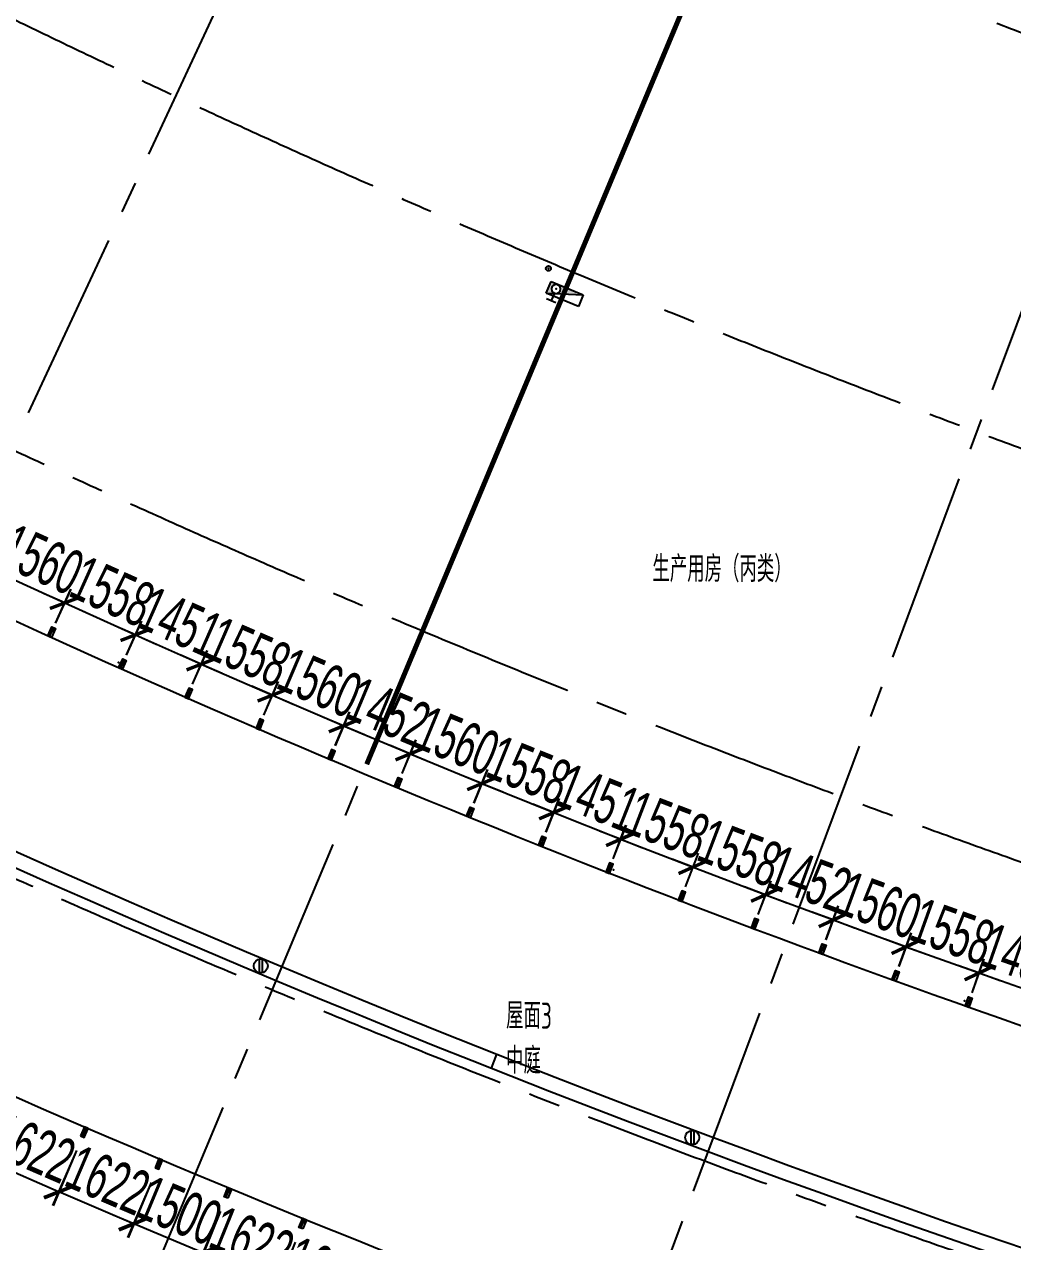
# Model space of a CAD drawing. Extents: x -668578 to 2331563, y -1202445 to 1620273.
# Drawn here: x 783843 to 803656, y 67169 to 91569 of the extents above; entities that cross this region are included whole.
import ezdxf

# ---------------------------------------------------------------- set-up
doc = ezdxf.new("R2010")
doc.units = 0
for name, pattern in [('CENTER2', [28.575, 19.05, -3.175, 3.175, -3.175]), ('DASH', [0.35, 0.25, -0.1]), ('DOT2', [0.125, 0, -0.125])]:
    doc.linetypes.add(name, pattern=pattern)
doc.layers.get('0').update_dxf_attribs({"color": 8})
doc.layers.get('Defpoints').update_dxf_attribs({"color": 8})
for name, color, linetype in [('#标注', 8, 'Continuous'), ('#轴线', 8, 'CENTER2'), ('A-AL', 8, 'Continuous'), ('A-FLOR-OTLN', 8, 'DOT2'), ('A-ROOF-DRAN', 8, 'Continuous'), ('A-WIND-FRAM', 8, 'Continuous'), ('dim', 8, 'Continuous'), ('EQUIP_雨水斗', 8, 'Continuous'), ('WINDOW', 8, 'Continuous'), ('外轮廓', 8, 'Continuous'), ('建-文字', 8, 'Continuous'), ('暖-消防-挡烟垂壁', 8, 'Continuous'), ('水-消防-消火栓', 8, 'Continuous'), ('水-消防-消火栓-标识', 8, 'Continuous')]:
    doc.layers.add(name, color=color, linetype=linetype)
doc.styles.add('JHZX', font='jrs.shx', dxfattribs={"width": 0.6, "bigfont": 'jhz.shx'})
doc.styles.add('XD2008', font='xd-hzs.shx', dxfattribs={"width": 0.7, "bigfont": 'xd-hztxt.shx'})
doc.dimstyles.new('JZBZ-300', dxfattribs={"dimscale": 300, "dimtxt": 3, "dimasz": 1.5, "dimexe": 1, "dimexo": 1, "dimgap": 0.5, "dimtad": 1, "dimdec": 0, "dimdsep": 46, "dimtxsty": 'JHZX', "dimblk1": 'ARCHTICK', "dimblk2": 'ARCHTICK', "dimsah": 1, "dimcen": 0, "dimclrd": 1, "dimclre": 1, "dimclrt": 2, "dimazin": 2, "dimtfac": 1, "dimtdec": 0, "dimtix": 1, "dimtmove": 0, "dimatfit": 3, "dimfxl": 0, "dimtolj": 1, "dimlwd": -1, "dimlwe": -1, "dimarcsym": 0})
doc.dimstyles.new('JZBZ-400', dxfattribs={"dimscale": 400, "dimtxt": 3, "dimasz": 1.5, "dimexe": 1, "dimexo": 1, "dimgap": 0.5, "dimtad": 1, "dimdec": 0, "dimdsep": 46, "dimtxsty": 'JHZX', "dimblk1": 'ARCHTICK', "dimblk2": 'ARCHTICK', "dimsah": 1, "dimcen": 0, "dimclrd": 1, "dimclre": 1, "dimclrt": 2, "dimazin": 2, "dimtfac": 1, "dimtdec": 0, "dimtix": 1, "dimtmove": 0, "dimatfit": 3, "dimfxl": 0, "dimtolj": 1, "dimlwd": -1, "dimlwe": -1, "dimarcsym": 0})

# ---------------------------------------------------------------- blocks, each defined once
blk = doc.blocks.new('_ARCHTICK')
at = {"color": 0, "linetype": 'ByBlock', "const_width": 0.15}
blk.add_lwpolyline([(-0.5, -0.5), (0.5, 0.5)], dxfattribs=at)
blk = doc.blocks.new('*D2939')
at = {"layer": '#标注', "ltscale": 300, "transparency": 16777216}
for p, q in [((-1773, -1481), (-9342, -7863)), ((165914, -92056), (164727, -101884))]:
    blk.add_line(p, q, dxfattribs=at)
blk.add_arc((197092, 166179), 269610, 220.13382, 263.11563, dxfattribs=at)
at = {"layer": 'Defpoints', "color": 0, "ltscale": 300, "transparency": 16777216}
for p in [(197092, 166179), (-1467, -1224), (40380, -53208), (165962, -91659)]:
    blk.add_point(p, dxfattribs=at)
at = {"layer": '#标注', "ltscale": 300, "transparency": 16777216, "xscale": 600, "yscale": 600, "zscale": 600}
for p, rotation in [((-9036, -7605), 130.1338192809485), ((164775, -101487), 353.1156299250187)]:
    blk.add_blockref('_ARCHTICK', p, dxfattribs=dict(at, rotation=rotation))
at = {"layer": '#标注', "ltscale": 300, "transparency": 16777216, "insert": (69342, -70334), "char_height": 1200, "attachment_point": 5, "rotation": 331.6247, "style": 'JHZX'}
blk.add_mtext('\\A1;42.98°', dxfattribs=at)
blk = doc.blocks.new('HGDTRET')
at = {"layer": 'dim', "ltscale": 300}
blk.add_arc((880041, 290089.1), 262600, 224.98133, 258.268049, dxfattribs=at)
blk = doc.blocks.new('*D1587')
at = {"layer": '#标注', "color": 1, "ltscale": 300, "transparency": 16777216}
for p, q in [((783236, 80618), (782826, 80804)), ((783054, 80217), (783360, 80891)), ((783236, 80618), (784657, 79973)), ((784475, 79572), (784781, 80246)), ((784657, 79973), (785067, 79787))]:
    blk.add_line(p, q, dxfattribs=at)
at = {"layer": 'Defpoints', "color": 0, "ltscale": 300, "transparency": 16777216}
for p in [(782930, 79943), (784657, 79973), (784351, 79299)]:
    blk.add_point(p, dxfattribs=at)
at = {"layer": '#标注', "color": 1, "ltscale": 300, "transparency": 16777216, "xscale": 450, "yscale": 450, "zscale": 450}
for p, rotation in [((783236, 80618), 335.5839079112919), ((784657, 79973), 155.583907911292)]:
    blk.add_blockref('_ARCHTICK', p, dxfattribs=dict(at, rotation=rotation))
at = {"layer": '#标注', "color": 2, "ltscale": 300, "transparency": 16777216, "insert": (784194, 80842), "char_height": 900, "attachment_point": 5, "rotation": 335.5839, "style": 'JHZX'}
blk.add_mtext('\\A1;1560', dxfattribs=at)
blk = doc.blocks.new('*D1588')
at = {"layer": '#标注', "color": 1, "ltscale": 300, "transparency": 16777216}
for p, q in [((784654, 79972), (784244, 80157)), ((784471, 79566), (784777, 80246)), ((784654, 79972), (786075, 79333)), ((785892, 78927), (786198, 79607)), ((786075, 79333), (786485, 79148))]:
    blk.add_line(p, q, dxfattribs=at)
at = {"layer": 'Defpoints', "color": 0, "ltscale": 300, "transparency": 16777216}
for p in [(786075, 79333), (784348, 79293), (785769, 78653)]:
    blk.add_point(p, dxfattribs=at)
at = {"layer": '#标注', "color": 1, "ltscale": 300, "transparency": 16777216, "xscale": 450, "yscale": 450, "zscale": 450}
for p, rotation in [((784654, 79972), 335.7772834152271), ((786075, 79333), 155.7772834152271)]:
    blk.add_blockref('_ARCHTICK', p, dxfattribs=dict(at, rotation=rotation))
at = {"layer": '#标注', "color": 2, "ltscale": 300, "transparency": 16777216, "insert": (785611, 80200), "char_height": 900, "attachment_point": 5, "rotation": 335.7773, "style": 'JHZX'}
blk.add_mtext('\\A1;1558', dxfattribs=at)
blk = doc.blocks.new('*D1589')
at = {"layer": '#标注', "color": 1, "ltscale": 300, "transparency": 16777216}
for p, q in [((785891, 78928), (786191, 79607)), ((786069, 79332), (785658, 79514)), ((786069, 79332), (787396, 78746)), ((787217, 78341), (787518, 79020)), ((787396, 78746), (787808, 78564))]:
    blk.add_line(p, q, dxfattribs=at)
at = {"layer": 'Defpoints', "color": 0, "ltscale": 300, "transparency": 16777216}
for p in [(785769, 78653), (787396, 78746), (787096, 78067)]:
    blk.add_point(p, dxfattribs=at)
at = {"layer": '#标注', "color": 1, "ltscale": 300, "transparency": 16777216, "xscale": 450, "yscale": 450, "zscale": 450}
for p, rotation in [((786069, 79332), 336.149346133296), ((787396, 78746), 156.1493461332959)]:
    blk.add_blockref('_ARCHTICK', p, dxfattribs=dict(at, rotation=rotation))
at = {"layer": '#标注', "color": 2, "ltscale": 300, "transparency": 16777216, "insert": (786975, 79588), "char_height": 900, "attachment_point": 5, "rotation": 336.1493, "style": 'JHZX'}
blk.add_mtext('\\A1;1451', dxfattribs=at)
blk = doc.blocks.new('*D1590')
at = {"layer": '#标注', "color": 1, "ltscale": 300, "transparency": 16777216}
for p, q in [((787391, 78745), (786978, 78924)), ((787216, 78342), (787510, 79020)), ((787391, 78745), (788820, 78124)), ((788645, 77721), (788940, 78399)), ((788820, 78124), (789233, 77945))]:
    blk.add_line(p, q, dxfattribs=at)
at = {"layer": 'Defpoints', "color": 0, "ltscale": 300, "transparency": 16777216}
for p in [(788820, 78124), (787096, 78067), (788525, 77446)]:
    blk.add_point(p, dxfattribs=at)
at = {"layer": '#标注', "color": 1, "ltscale": 300, "transparency": 16777216, "xscale": 450, "yscale": 450, "zscale": 450}
for p, rotation in [((787391, 78745), 336.5207607122848), ((788820, 78124), 156.5207607122848)]:
    blk.add_blockref('_ARCHTICK', p, dxfattribs=dict(at, rotation=rotation))
at = {"layer": '#标注', "color": 2, "ltscale": 300, "transparency": 16777216, "insert": (788344, 78985), "char_height": 900, "attachment_point": 5, "rotation": 336.5208, "style": 'JHZX'}
blk.add_mtext('\\A1;1558', dxfattribs=at)
blk = doc.blocks.new('*D1591')
at = {"layer": '#标注', "color": 1, "ltscale": 300, "transparency": 16777216}
for p, q in [((788643, 77722), (788933, 78399)), ((788815, 78123), (788401, 78300)), ((788815, 78123), (790250, 77510)), ((790078, 77109), (790368, 77786)), ((790250, 77510), (790663, 77333))]:
    blk.add_line(p, q, dxfattribs=at)
at = {"layer": 'Defpoints', "color": 0, "ltscale": 300, "transparency": 16777216}
for p in [(788525, 77446), (790250, 77510), (789960, 76833)]:
    blk.add_point(p, dxfattribs=at)
at = {"layer": '#标注', "color": 1, "ltscale": 300, "transparency": 16777216, "xscale": 450, "yscale": 450, "zscale": 450}
for p, rotation in [((788815, 78123), 336.8600398067674), ((790250, 77510), 156.8600398067674)]:
    blk.add_blockref('_ARCHTICK', p, dxfattribs=dict(at, rotation=rotation))
at = {"layer": '#标注', "color": 2, "ltscale": 300, "transparency": 16777216, "insert": (789768, 78368), "char_height": 900, "attachment_point": 5, "rotation": 336.86, "style": 'JHZX'}
blk.add_mtext('\\A1;1560', dxfattribs=at)
blk = doc.blocks.new('*D1592')
at = {"layer": '#标注', "color": 1, "ltscale": 300, "transparency": 16777216}
for p, q in [((790243, 77509), (789828, 77683)), ((790077, 77112), (790359, 77786)), ((790243, 77509), (791583, 76948)), ((791417, 76551), (791699, 77225)), ((791583, 76948), (791998, 76774))]:
    blk.add_line(p, q, dxfattribs=at)
at = {"layer": 'Defpoints', "color": 0, "ltscale": 300, "transparency": 16777216}
for p in [(791583, 76948), (789961, 76835), (791301, 76274)]:
    blk.add_point(p, dxfattribs=at)
at = {"layer": '#标注', "color": 1, "ltscale": 300, "transparency": 16777216, "xscale": 450, "yscale": 450, "zscale": 450}
for p, rotation in [((790243, 77509), 337.2802253813045), ((791583, 76948), 157.2802253813045)]:
    blk.add_blockref('_ARCHTICK', p, dxfattribs=dict(at, rotation=rotation))
at = {"layer": '#标注', "color": 2, "ltscale": 300, "transparency": 16777216, "insert": (791145, 77782), "char_height": 900, "attachment_point": 5, "rotation": 337.2802, "style": 'JHZX'}
blk.add_mtext('\\A1;1452', dxfattribs=at)
blk = doc.blocks.new('*D1593')
at = {"layer": '#标注', "color": 1, "ltscale": 300, "transparency": 16777216}
for p, q in [((791578, 76947), (791162, 77119)), ((791415, 76551), (791692, 77225)), ((791578, 76947), (793021, 76353)), ((792858, 75957), (793135, 76631)), ((793021, 76353), (793437, 76182))]:
    blk.add_line(p, q, dxfattribs=at)
at = {"layer": 'Defpoints', "color": 0, "ltscale": 300, "transparency": 16777216}
for p in [(791301, 76274), (793021, 76353), (792743, 75680)]:
    blk.add_point(p, dxfattribs=at)
at = {"layer": '#标注', "color": 1, "ltscale": 300, "transparency": 16777216, "xscale": 450, "yscale": 450, "zscale": 450}
for p, rotation in [((791578, 76947), 337.6142600638771), ((793021, 76353), 157.6142600638771)]:
    blk.add_blockref('_ARCHTICK', p, dxfattribs=dict(at, rotation=rotation))
at = {"layer": '#标注', "color": 2, "ltscale": 300, "transparency": 16777216, "insert": (792528, 77205), "char_height": 900, "attachment_point": 5, "rotation": 337.6143, "style": 'JHZX'}
blk.add_mtext('\\A1;1560', dxfattribs=at)
blk = doc.blocks.new('*D1594')
at = {"layer": '#标注', "color": 1, "ltscale": 300, "transparency": 16777216}
for p, q in [((792856, 75958), (793127, 76630)), ((793015, 76352), (792597, 76520)), ((793015, 76352), (794460, 75769)), ((794301, 75375), (794572, 76048)), ((794460, 75769), (794877, 75601))]:
    blk.add_line(p, q, dxfattribs=at)
at = {"layer": 'Defpoints', "color": 0, "ltscale": 300, "transparency": 16777216}
for p in [(792743, 75680), (794460, 75769), (794189, 75097)]:
    blk.add_point(p, dxfattribs=at)
at = {"layer": '#标注', "color": 1, "ltscale": 300, "transparency": 16777216, "xscale": 450, "yscale": 450, "zscale": 450}
for p, rotation in [((793015, 76352), 338.0386585030902), ((794460, 75769), 158.0386585030901)]:
    blk.add_blockref('_ARCHTICK', p, dxfattribs=dict(at, rotation=rotation))
at = {"layer": '#标注', "color": 2, "ltscale": 300, "transparency": 16777216, "insert": (793962, 76617), "char_height": 900, "attachment_point": 5, "rotation": 338.0387, "style": 'JHZX'}
blk.add_mtext('\\A1;1558', dxfattribs=at)
blk = doc.blocks.new('*D1595')
at = {"layer": '#标注', "color": 1, "ltscale": 300, "transparency": 16777216}
for p, q in [((794455, 75770), (794036, 75935)), ((794299, 75376), (794565, 76049)), ((794455, 75770), (795804, 75236)), ((795648, 74842), (795914, 75515)), ((795804, 75236), (796222, 75070))]:
    blk.add_line(p, q, dxfattribs=at)
at = {"layer": 'Defpoints', "color": 0, "ltscale": 300, "transparency": 16777216}
for p in [(795804, 75236), (794189, 75097), (795538, 74563)]:
    blk.add_point(p, dxfattribs=at)
at = {"layer": '#标注', "color": 1, "ltscale": 300, "transparency": 16777216, "xscale": 450, "yscale": 450, "zscale": 450}
for p, rotation in [((794455, 75770), 338.4109842033379), ((795804, 75236), 158.4109842033379)]:
    blk.add_blockref('_ARCHTICK', p, dxfattribs=dict(at, rotation=rotation))
at = {"layer": '#标注', "color": 2, "ltscale": 300, "transparency": 16777216, "insert": (795350, 76061), "char_height": 900, "attachment_point": 5, "rotation": 338.411, "style": 'JHZX'}
blk.add_mtext('\\A1;1451', dxfattribs=at)
blk = doc.blocks.new('*D1596')
at = {"layer": '#标注', "color": 1, "ltscale": 300, "transparency": 16777216}
for p, q in [((795796, 75236), (795376, 75398)), ((795645, 74843), (795904, 75516)), ((795796, 75236), (797251, 74677)), ((797100, 74284), (797359, 74957)), ((797251, 74677), (797671, 74516))]:
    blk.add_line(p, q, dxfattribs=at)
at = {"layer": 'Defpoints', "color": 0, "ltscale": 300, "transparency": 16777216}
for p in [(797251, 74677), (795538, 74563), (796992, 74004)]:
    blk.add_point(p, dxfattribs=at)
at = {"layer": '#标注', "color": 1, "ltscale": 300, "transparency": 16777216, "xscale": 450, "yscale": 450, "zscale": 450}
for p, rotation in [((795796, 75236), 338.9765428513157), ((797251, 74677), 158.9765428513158)]:
    blk.add_blockref('_ARCHTICK', p, dxfattribs=dict(at, rotation=rotation))
at = {"layer": '#标注', "color": 2, "ltscale": 300, "transparency": 16777216, "insert": (796739, 75517), "char_height": 900, "attachment_point": 5, "rotation": 338.9765, "style": 'JHZX'}
blk.add_mtext('\\A1;1558', dxfattribs=at)
blk = doc.blocks.new('*D1597')
at = {"layer": '#标注', "color": 1, "ltscale": 300, "transparency": 16777216}
for p, q in [((797099, 74279), (797356, 74956)), ((797249, 74676), (796829, 74836)), ((797249, 74676), (798706, 74123)), ((798556, 73726), (798813, 74403)), ((798706, 74123), (799127, 73963))]:
    blk.add_line(p, q, dxfattribs=at)
at = {"layer": 'Defpoints', "color": 0, "ltscale": 300, "transparency": 16777216}
for p in [(796992, 73999), (798706, 74123), (798449, 73445)]:
    blk.add_point(p, dxfattribs=at)
at = {"layer": '#标注', "color": 1, "ltscale": 300, "transparency": 16777216, "xscale": 450, "yscale": 450, "zscale": 450}
for p, rotation in [((797249, 74676), 339.2095180442828), ((798706, 74123), 159.2095180442828)]:
    blk.add_blockref('_ARCHTICK', p, dxfattribs=dict(at, rotation=rotation))
at = {"layer": '#标注', "color": 2, "ltscale": 300, "transparency": 16777216, "insert": (798191, 74960), "char_height": 900, "attachment_point": 5, "rotation": 339.2095, "style": 'JHZX'}
blk.add_mtext('\\A1;1558', dxfattribs=at)
blk = doc.blocks.new('*D1598')
at = {"layer": '#标注', "color": 1, "ltscale": 300, "transparency": 16777216}
for p, q in [((798701, 74123), (798279, 74280)), ((798553, 73726), (798806, 74404)), ((798701, 74123), (800062, 73616)), ((799914, 73219), (800167, 73898)), ((800062, 73616), (800484, 73459))]:
    blk.add_line(p, q, dxfattribs=at)
at = {"layer": 'Defpoints', "color": 0, "ltscale": 300, "transparency": 16777216}
for p in [(800062, 73616), (798449, 73444), (799810, 72938)]:
    blk.add_point(p, dxfattribs=at)
at = {"layer": '#标注', "color": 1, "ltscale": 300, "transparency": 16777216, "xscale": 450, "yscale": 450, "zscale": 450}
for p, rotation in [((798701, 74123), 339.5843974915687), ((800062, 73616), 159.5843974915687)]:
    blk.add_blockref('_ARCHTICK', p, dxfattribs=dict(at, rotation=rotation))
at = {"layer": '#标注', "color": 2, "ltscale": 300, "transparency": 16777216, "insert": (799591, 74432), "char_height": 900, "attachment_point": 5, "rotation": 339.5844, "style": 'JHZX'}
blk.add_mtext('\\A1;1452', dxfattribs=at)
blk = doc.blocks.new('*D1599')
at = {"layer": '#标注', "color": 1, "ltscale": 300, "transparency": 16777216}
for p, q in [((800058, 73616), (799636, 73770)), ((799913, 73220), (800161, 73897)), ((800058, 73616), (801523, 73079)), ((801378, 72683), (801626, 73360)), ((801523, 73079), (801946, 72924))]:
    blk.add_line(p, q, dxfattribs=at)
at = {"layer": 'Defpoints', "color": 0, "ltscale": 300, "transparency": 16777216}
for p in [(801523, 73079), (799810, 72938), (801275, 72401)]:
    blk.add_point(p, dxfattribs=at)
at = {"layer": '#标注', "color": 1, "ltscale": 300, "transparency": 16777216, "xscale": 450, "yscale": 450, "zscale": 450}
for p, rotation in [((800058, 73616), 339.8765085088258), ((801523, 73079), 159.8765085088258)]:
    blk.add_blockref('_ARCHTICK', p, dxfattribs=dict(at, rotation=rotation))
at = {"layer": '#标注', "color": 2, "ltscale": 300, "transparency": 16777216, "insert": (800997, 73910), "char_height": 900, "attachment_point": 5, "rotation": 339.8765, "style": 'JHZX'}
blk.add_mtext('\\A1;1560', dxfattribs=at)
blk = doc.blocks.new('*D1600')
at = {"layer": '#标注', "color": 1, "ltscale": 300, "transparency": 16777216}
for p, q in [((801517, 73079), (801094, 73231)), ((801376, 72683), (801619, 73361)), ((801517, 73079), (802985, 72554)), ((802843, 72158), (803086, 72836)), ((802985, 72554), (803408, 72402))]:
    blk.add_line(p, q, dxfattribs=at)
at = {"layer": 'Defpoints', "color": 0, "ltscale": 300, "transparency": 16777216}
for p in [(802985, 72554), (801275, 72401), (802742, 71876)]:
    blk.add_point(p, dxfattribs=at)
at = {"layer": '#标注', "color": 1, "ltscale": 300, "transparency": 16777216, "xscale": 450, "yscale": 450, "zscale": 450}
for p, rotation in [((801517, 73079), 340.3020312713001), ((802985, 72554), 160.3020312713001)]:
    blk.add_blockref('_ARCHTICK', p, dxfattribs=dict(at, rotation=rotation))
at = {"layer": '#标注', "color": 2, "ltscale": 300, "transparency": 16777216, "insert": (802453, 73381), "char_height": 900, "attachment_point": 5, "rotation": 340.302, "style": 'JHZX'}
blk.add_mtext('\\A1;1558', dxfattribs=at)
blk = doc.blocks.new('*D1601')
at = {"layer": '#标注', "color": 1, "ltscale": 300, "transparency": 16777216}
for p, q in [((802841, 72159), (803079, 72837)), ((802980, 72554), (802555, 72703)), ((802980, 72554), (804349, 72074)), ((804210, 71679), (804448, 72357)), ((804349, 72074), (804773, 71925))]:
    blk.add_line(p, q, dxfattribs=at)
at = {"layer": 'Defpoints', "color": 0, "ltscale": 300, "transparency": 16777216}
for p in [(804349, 72074), (802742, 71876), (804111, 71396)]:
    blk.add_point(p, dxfattribs=at)
at = {"layer": '#标注', "color": 1, "ltscale": 300, "transparency": 16777216, "xscale": 450, "yscale": 450, "zscale": 450}
for p, rotation in [((802980, 72554), 340.6735200889959), ((804349, 72074), 160.6735200889959)]:
    blk.add_blockref('_ARCHTICK', p, dxfattribs=dict(at, rotation=rotation))
at = {"layer": '#标注', "color": 2, "ltscale": 300, "transparency": 16777216, "insert": (803863, 72880), "char_height": 900, "attachment_point": 5, "rotation": 340.6735, "style": 'JHZX'}
blk.add_mtext('\\A1;1451', dxfattribs=at)
blk = doc.blocks.new('*D1629')
at = {"layer": '#标注', "color": 1, "transparency": 16777216}
for p, q in [((783400, 69640), (782922, 68540)), ((784530, 68169), (783042, 68815)), ((784888, 68994), (784410, 67894))]:
    blk.add_line(p, q, dxfattribs=at)
at = {"layer": 'Defpoints', "color": 0, "transparency": 16777216}
for p in [(783520, 69915), (785008, 69269), (783042, 68815)]:
    blk.add_point(p, dxfattribs=at)
at = {"layer": '#标注', "color": 1, "transparency": 16777216, "xscale": 450, "yscale": 450, "zscale": 450}
for p, rotation in [((783042, 68815), 156.5224154339562), ((784530, 68169), 336.5224154339562)]:
    blk.add_blockref('_ARCHTICK', p, dxfattribs=dict(at, rotation=rotation))
at = {"layer": '#标注', "color": 2, "transparency": 16777216, "insert": (784025, 69042), "char_height": 900, "attachment_point": 5, "rotation": 336.5224, "style": 'JHZX'}
blk.add_mtext('\\A1;1622', dxfattribs=at)
blk = doc.blocks.new('*D1630')
at = {"layer": '#标注', "color": 1, "transparency": 16777216}
for p, q in [((784891, 68993), (784420, 67889)), ((786383, 68357), (785913, 67253)), ((786030, 67529), (784538, 68165))]:
    blk.add_line(p, q, dxfattribs=at)
at = {"layer": 'Defpoints', "color": 0, "transparency": 16777216}
for p in [(785008, 69269), (786500, 68633), (784538, 68165)]:
    blk.add_point(p, dxfattribs=at)
at = {"layer": '#标注', "color": 1, "transparency": 16777216, "xscale": 450, "yscale": 450, "zscale": 450}
for p, rotation in [((784538, 68165), 156.9311650636183), ((786030, 67529), 336.9311650636183)]:
    blk.add_blockref('_ARCHTICK', p, dxfattribs=dict(at, rotation=rotation))
at = {"layer": '#标注', "color": 2, "transparency": 16777216, "insert": (785519, 68399), "char_height": 900, "attachment_point": 5, "rotation": 336.9312, "style": 'JHZX'}
blk.add_mtext('\\A1;1622', dxfattribs=at)
blk = doc.blocks.new('*D1631')
at = {"layer": '#标注', "color": 1, "transparency": 16777216}
for p, q in [((786385, 68355), (785923, 67247)), ((786039, 67524), (785623, 67698)), ((787769, 67777), (787308, 66670)), ((787423, 66947), (786039, 67524)), ((787423, 66947), (787838, 66774))]:
    blk.add_line(p, q, dxfattribs=at)
at = {"layer": 'Defpoints', "color": 0, "transparency": 16777216}
for p in [(786501, 68632), (787885, 68054), (786039, 67524)]:
    blk.add_point(p, dxfattribs=at)
at = {"layer": '#标注', "color": 1, "transparency": 16777216, "xscale": 450, "yscale": 450, "zscale": 450}
for p, rotation in [((786039, 67524), 337.3568478216497), ((787423, 66947), 157.3568478216497)]:
    blk.add_blockref('_ARCHTICK', p, dxfattribs=dict(at, rotation=rotation))
at = {"layer": '#标注', "color": 2, "transparency": 16777216, "insert": (786962, 67789), "char_height": 900, "attachment_point": 5, "rotation": 337.3568, "style": 'JHZX'}
blk.add_mtext('\\A1;1500', dxfattribs=at)
blk = doc.blocks.new('*D1632')
at = {"layer": '#标注', "color": 1, "transparency": 16777216}
for p, q in [((787770, 67767), (787320, 66655)), ((789273, 67159), (788823, 66047)), ((788936, 66325), (787432, 66933))]:
    blk.add_line(p, q, dxfattribs=at)
at = {"layer": 'Defpoints', "color": 0, "transparency": 16777216}
for p in [(787882, 68045), (789386, 67437), (787432, 66933)]:
    blk.add_point(p, dxfattribs=at)
at = {"layer": '#标注', "color": 1, "transparency": 16777216, "xscale": 450, "yscale": 450, "zscale": 450}
for p, rotation in [((787432, 66933), 157.9720242099424), ((788936, 66325), 337.9720242099424)]:
    blk.add_blockref('_ARCHTICK', p, dxfattribs=dict(at, rotation=rotation))
at = {"layer": '#标注', "color": 2, "transparency": 16777216, "insert": (788409, 67185), "char_height": 900, "attachment_point": 5, "rotation": 337.972, "style": 'JHZX'}
blk.add_mtext('\\A1;1622', dxfattribs=at)
blk = doc.blocks.new('*D1633')
at = {"layer": '#标注', "color": 1, "transparency": 16777216}
for p, q in [((789274, 67158), (788825, 66045)), ((790778, 66551), (790329, 65439)), ((790442, 65717), (788937, 66323))]:
    blk.add_line(p, q, dxfattribs=at)
at = {"layer": 'Defpoints', "color": 0, "transparency": 16777216}
for p in [(789386, 67436), (790890, 66830), (788937, 66323)]:
    blk.add_point(p, dxfattribs=at)
at = {"layer": '#标注', "color": 1, "transparency": 16777216, "xscale": 450, "yscale": 450, "zscale": 450}
for p, rotation in [((788937, 66323), 158.0460522856853), ((790442, 65717), 338.0460522856853)]:
    blk.add_blockref('_ARCHTICK', p, dxfattribs=dict(at, rotation=rotation))
at = {"layer": '#标注', "color": 2, "transparency": 16777216, "insert": (789914, 66576), "char_height": 900, "attachment_point": 5, "rotation": 338.0461, "style": 'JHZX'}
blk.add_mtext('\\A1;1622', dxfattribs=at)
blk = doc.blocks.new('消火栓箱-111')
blk.add_hatch(color=256).paths.add_polyline_path([(-200, -54), (-200, -60, -0.414214), (-110, -150, -1), (-290, -150, -0.414214), (-200, -60), (-200, -54), (-350, 0), (-350, -250), (350, -250)])
for p, q in [((350, 0), (-350, 0)), ((-350, 0), (350, -250)), ((-350, 0), (-350, -250)), ((-300, 100), (-100, 100)), ((-200, -60), (-200, 100)), ((350, -250), (350, 0)), ((-350, -250), (350, -250))]:
    blk.add_line(p, q)
blk.add_circle((-200, -150), 90)
blk.add_point((-200, -150))
at = {"layer": '水-消防-消火栓'}
blk.add_arc((-350, 0), 700, 359.9687, 0, dxfattribs=at)
blk = doc.blocks.new('立管-R75-1')
at = {"linetype": 'Continuous'}
blk.add_circle((0, 0), 75, dxfattribs=at)
blk.add_point((0, 0), dxfattribs=at)
blk = doc.blocks.new('幕墙分隔')
for p, q in [((-40, -100), (40, 100)), ((0, 100), (0, -100))]:
    blk.add_line(p, q)
blk.add_lwpolyline([(-40, 100), (40, 100), (40, -100), (-40, -100)], close=True)
blk = doc.blocks.new('A$C4E971703')
at = {"layer": '暖-消防-挡烟垂壁', "color": 3, "linetype": 'DASH', "const_width": 100}
blk.add_lwpolyline([(123672, 53437), (116353, 35958)], dxfattribs=at)
blk = doc.blocks.new('$TwtSys$00000139')
at = {"layer": 'EQUIP_雨水斗'}
for p, q in [((-19, 92), (-19, -92)), ((19, 92), (19, -92))]:
    blk.add_line(p, q, dxfattribs=at)
blk.add_circle((0, 0), 93.8, dxfattribs=at)
blk = doc.blocks.new('A$C47405904')
at = {"layer": 'A-AL'}
blk.add_lwpolyline([(-89278, 9481, -0.031021), (-108755, 27069, 0.415715), (-113080, 27106), (-145267, -4699, 0.412976), (-145302, -9004, 0.149442), (-10240, -82596, 0.358696), (-6809, -80780)], format="xyb", dxfattribs=at)
for p in [(-51720, -36215), (-41797, -40370), (-38991, -41447), (-37584, -41973), (-34758, -42996)]:
    blk.add_point(p, dxfattribs=at)
at = {"layer": 'A-FLOR-OTLN'}
for radius, start, end in [(212150, 224.36474, 258.37779), (262600, 224.41582, 258.41493)]:
    blk.add_arc((42590, 175095), radius, start, end, dxfattribs=at)
at = {"layer": 'A-ROOF-DRAN'}
blk.add_line((-44244, -44350), (-44134, -44071), dxfattribs=at)
for radius, start, end in [(211500, 233.70702, 263.30526), (211800, 233.70702, 259.3487), (235700, 241.6104, 254.60307), (236000, 241.6104, 254.60307)]:
    blk.add_arc((42590, 175095), radius, start, end, dxfattribs=at)
at = {"layer": '外轮廓', "color": 3, "linetype": 'DASH', "ltscale": 5}
blk.add_lwpolyline([(-109158, 16478), (-135454, -11643, 0.41242), (-135330, -15318, 0.140163), (-7770, -80593, 0.412914), (-4719, -78556), (3836, -36160, 0.415851), (1787, -33095, -0.057061), (-44213, -18484, 0.041227), (-47955, -17165, 0.051572), (-52855, -16406), (-54407, -16327, -0.116659), (-64974, -13255, -0.058192), (-105484, 16602, 0.414617), (-109158, 16478)], format="xyb", close=True, dxfattribs=at)
at = {"layer": '外轮廓'}
blk.add_lwpolyline([(-70907, -26675), (-75192, -34247, 0.065328), (-17188, -57548), (-15132, -49094, -0.065191), (-70906, -26675)], format="xyb", close=True, dxfattribs=at)
at = {"layer": 'A-WIND-FRAM'}
for p, rotation in [((-53062, -35611), 155.5839079112029), ((-51641, -36250), 155.9696116022595), ((-46113, -38628), 157.7004109557357), ((-44670, -39222), 157.8461086931261), ((-43226, -39805), 158.2318123841826), ((-37608, -41963), 159.9626116538175), ((-36143, -42499), 160.1083093911965), ((-34676, -43024), 160.4940130822531), ((-49528, -46848), 157.4590510410328), ((-48028, -47464), 157.8456690314165)]:
    blk.add_blockref('幕墙分隔', p, dxfattribs=dict(at, rotation=rotation))
at = {"layer": 'A-WIND-FRAM', "xscale": -1}
for p, rotation in [((-50315, -36836), 156.3286383784325), ((-48887, -37457), 156.714342069489), ((-47451, -38068), 156.860039806868), ((-41877, -40338), 158.5908391603557), ((-40425, -40902), 158.9765428514122), ((-38967, -41456), 159.1222405887913), ((-52404, -45632), 156.7147817312053), ((-50912, -46268), 157.1013997215891)]:
    blk.add_blockref('幕墙分隔', p, dxfattribs=dict(at, rotation=rotation))
at = {"layer": 'EQUIP_雨水斗', "xscale": 1.5, "yscale": 1.5, "zscale": 1.5}
for p in [(-48870, -42300), (-40218, -45740)]:
    blk.add_blockref('$TwtSys$00000139', p, dxfattribs=at)
at = {"layer": 'WINDOW'}
blk.add_blockref('A$C4E971703', (-163098, -74215), dxfattribs=at)
at = {"layer": '水-消防-消火栓', "xscale": -1, "rotation": 157.2614392712763}
blk.add_blockref('消火栓箱-111', (-42822, -28946), dxfattribs=at)
at = {"layer": '水-消防-消火栓-标识', "xscale": 0.6666666665114473, "yscale": 0.6666666665114473, "zscale": 0.6666666665114473, "rotation": 244.9526857336859}
blk.add_blockref('立管-R75-1', (-43101, -28318), dxfattribs=at)
at = {"layer": '建-文字', "style": 'XD2008', "width": 0.7}
for s, p in [('生产用房（丙类）', (-41018, -34604)), ('屋面3', (-43951, -43559)), ('中庭', (-43951, -44460))]:
    blk.add_text(s, height=525, dxfattribs=at).set_placement(p)
blk = doc.blocks.new('DSGDFG')
at = {"layer": '#标注', "ltscale": 300}
blk.add_arc((197092.2, 166179.2), 257800, 220.136073, 263.11563, dxfattribs=at)
at = {"layer": '#轴线', "ltscale": 200}
for p, q in [((117060, -5591.3), (87404.4, -69240.3)), ((96783.9, -73383.1), (123902.6, -8616.5)), ((106320.1, -77150.8), (130859.3, -11369.3))]:
    blk.add_line(p, q, dxfattribs=at)
for radius in [206950, 212800, 220600, 228400, 236200, 244000, 251800, 257800]:
    blk.add_arc((197092.2, 166179.2), radius, 218.438892, 265.140584, dxfattribs=at)
at = {"layer": '#标注', "ltscale": 300}
dim = blk.add_angular_dim_3p(base=(40379.7, -53208.3), center=(197092.1, 166179.2), p1=(-1467, -1223.5), p2=(165961.7, -91658.5), dimstyle='JZBZ-400', override={"dimclrd": 256, "dimclre": 256, "dimclrt": 256}, dxfattribs=at)
dim.commit()
dim.dimension.update_dxf_attribs({"geometry": '*D2939', "text_midpoint": (69341.6, -70334.5)})
blk = doc.blocks.new('HRTYTET')
at = {"layer": '#标注', "ltscale": 300}
for p1, p2, distance, picture, middle in [((782930.1, 79943.5), (784350.8, 79298.5), 740.4, '*D1587', (784194.5, 80841.5)), ((784348.2, 79292.8), (785769.4, 78653.4), 745.2, '*D1588', (785610.7, 80199.8)), ((785769.4, 78653.4), (787096.1, 78066.8), 742.2, '*D1589', (786975.5, 79587.7)), ((787096.1, 78066.8), (788525.5, 77445.9), 739.3, '*D1590', (788344.4, 78984.8)), ((788525.5, 77445.9), (789960.2, 76832.8), 736.6, '*D1591', (789768.1, 78368.4)), ((789961.1, 76834.9), (791300.7, 76274), 730.9, '*D1592', (791145, 77782.2)), ((791300.7, 76274), (792743.4, 75679.8), 728.3, '*D1593', (792528, 77205.1)), ((792743.4, 75679.8), (794188.7, 75097), 725, '*D1594', (793961.6, 76617.2)), ((794188.7, 75097), (795537.6, 74563.3), 723.3, '*D1595', (795350.1, 76060.6)), ((795537.6, 74563.3), (796992.3, 74004.2), 721, '*D1596', (796738.9, 75516.8)), ((796992.3, 73998.6), (798449, 73445.5), 724.5, '*D1597', (798190.8, 74960.2)), ((798448.7, 73444.5), (799809.7, 72937.9), 724, '*D1598', (799591.1, 74432)), ((799809.7, 72937.9), (801274.7, 72401.1), 721.7, '*D1599', (800997, 73910.5)), ((801274.7, 72401), (802742, 71875.8), 720.1, '*D1600', (802453.3, 73381.2)), ((802742, 71875.8), (804110.8, 71395.7), 718.6, '*D1601', (803862.8, 72880))]:
    dim = blk.add_aligned_dim(p1=p1, p2=p2, distance=distance, dimstyle='JZBZ-300', override={"dimfxl": 200}, dxfattribs=at)
    dim.commit()
    dim.dimension.update_dxf_attribs({"geometry": picture, "text_midpoint": middle})
at = {"layer": '#标注'}
for base, p1, p2, angle, picture, middle in [((783042, 68815), (785007.6, 69269.2), (783520, 69915.4), 156.52242, '*D1629', (784024.9, 69042.2)), ((784538, 68164.8), (786500.4, 68633.1), (785008.1, 69268.6), 156.93117, '*D1630', (785519.3, 68399.1)), ((786038.7, 67524.3), (787884.9, 68054.1), (786500.5, 68631.5), 157.35685, '*D1631', (786961.8, 67789.3)), ((787432.5, 66932.9), (789386, 67436.8), (787882.5, 68045.1), 157.97202, '*D1632', (788409.3, 67185)), ((788937.2, 66323.2), (790890.1, 66829.5), (789385.7, 67435.9), 158.04605, '*D1633', (789913.7, 66576.5))]:
    dim = blk.add_linear_dim(base=base, p1=p1, p2=p2, angle=angle, dimstyle='JZBZ-300', dxfattribs=at)
    dim.commit()
    dim.dimension.update_dxf_attribs({"geometry": picture, "text_midpoint": middle})

msp = doc.modelspace()

# ---------------------------------------------------------------- block references
at = {"layer": '#标注'}
for name, p in [('HGDTRET', (0, 0)), ('DSGDFG', (682948.9, 123910))]:
    msp.add_blockref(name, p, dxfattribs=at)
at = {"layer": 'dim', "ltscale": 300}
msp.add_blockref('A$C47405904', (837451.5, 114994.4), dxfattribs=at)
at = {"layer": 'dim'}
msp.add_blockref('HRTYTET', (0, 0), dxfattribs=at)

doc.saveas('drawing.dxf')
